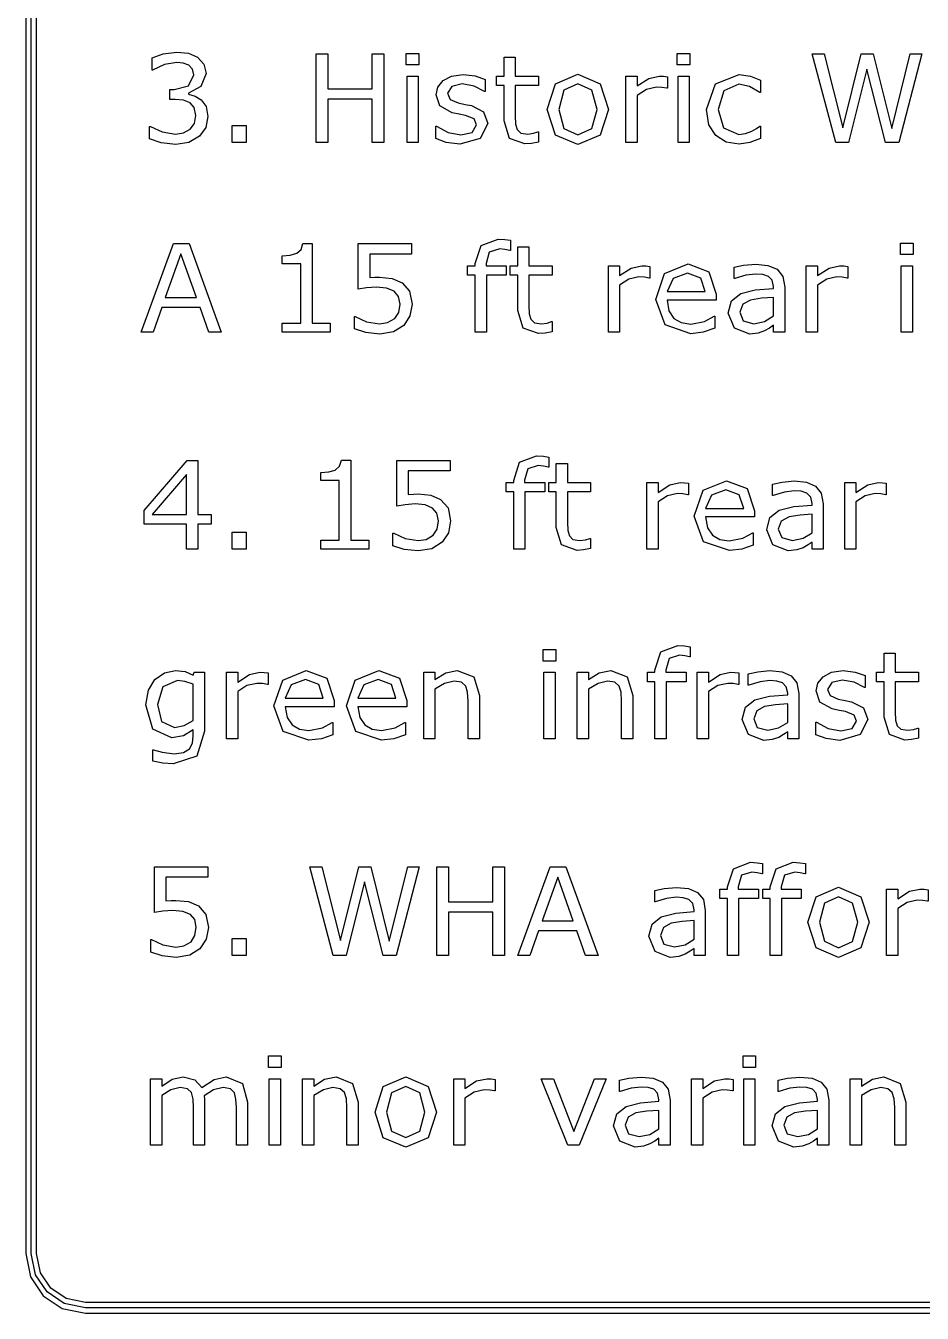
# Model space of a CAD drawing. Header units: inches. Extents: x -33163 to 19162, y -8858 to 30669.
# Drawn here: x 4030 to 4649, y 22702 to 23591 of the extents above; entities that cross this region are included whole.
import ezdxf

# ---------------------------------------------------------------- set-up
doc = ezdxf.new("R2010")
doc.units = ezdxf.units.IN
doc.layers.add('Layer 1', color=7, linetype='Continuous')
doc.layers.add('SOLID-2', color=253, linetype='Continuous')

# ---------------------------------------------------------------- blocks, each defined once
blk = doc.blocks.new('A$C0f725650')
at = {"layer": 'Layer 1', "color": 7}
for points in [[(23.317152, 118.63912), (22.86392, 118.547642), (22.493849, 118.298155), (22.244362, 117.928084), (22.152883, 117.474852), (22.152883, 72.495742), (22.244362, 72.04251), (22.493849, 71.672439), (22.86392, 71.422952), (23.317152, 71.331474), (102.692052, 71.331474), (103.145284, 71.422952), (103.515355, 71.672439), (103.764842, 72.04251), (103.85632, 72.495742), (103.85632, 117.474852), (103.764842, 117.928084), (103.515355, 118.298155), (103.145284, 118.547642), (102.692052, 118.63912), (23.317152, 118.63912)], [(23.317152, 118.533184), (102.692052, 118.533184), (103.104768, 118.45027), (103.441086, 118.223886), (103.66747, 117.887568), (103.750384, 117.474852), (103.750384, 72.495742), (103.66747, 72.083026), (103.441086, 71.746708), (103.104768, 71.520324), (102.692052, 71.43741), (23.317152, 71.43741), (22.904436, 71.520324), (22.568118, 71.746708), (22.341734, 72.083026), (22.25882, 72.495742), (22.25882, 117.474852), (22.341734, 117.887568), (22.568118, 118.223886), (22.904436, 118.45027), (23.317152, 118.533184), (23.317152, 118.533184)], [(23.317152, 118.427248), (102.692052, 118.427248), (103.064253, 118.352899), (103.366818, 118.149618), (103.570099, 117.847053), (103.644448, 117.474852), (103.644448, 72.495742), (103.570099, 72.123541), (103.366818, 71.820976), (103.064253, 71.617695), (102.692052, 71.543346), (23.317152, 71.543346), (22.944951, 71.617695), (22.642386, 71.820976), (22.439105, 72.123541), (22.364757, 72.495742), (22.364757, 117.474852), (22.439105, 117.847053), (22.642386, 118.149618), (22.944951, 118.352899), (23.317152, 118.427248), (23.317152, 118.427248)], [(25.582385, 95.025217), (25.67424, 94.899644), (25.710285, 94.704307), (25.667264, 94.486878), (25.546341, 94.314796), (25.34054, 94.193874), (25.082417, 94.155504), (24.798713, 94.190386), (24.569658, 94.2648), (24.569658, 94.507807), (24.587099, 94.507807), (24.819643, 94.399674), (25.077766, 94.356653), (25.233571, 94.381074), (25.367283, 94.453162), (25.446348, 94.565946), (25.47309, 94.721751), (25.44286, 94.875228), (25.361469, 94.971734), (25.234733, 95.020569), (25.074278, 95.034512), (24.969633, 95.034512), (24.969633, 95.227523), (25.051024, 95.227523), (25.332402, 95.300773), (25.438209, 95.51704), (25.411466, 95.626334), (25.337052, 95.704238), (25.230082, 95.746095), (25.101021, 95.75771), (24.866152, 95.718179), (24.631283, 95.606556), (24.619654, 95.606556), (24.619654, 95.849565), (24.839408, 95.923979), (25.106833, 95.958862), (25.330075, 95.935605), (25.504483, 95.861191), (25.631219, 95.726315), (25.674239, 95.541443), (25.57192, 95.289134), (25.3324, 95.154257), (25.3324, 95.137985), (25.460299, 95.098451), (25.582385, 95.025201), (25.582385, 95.025217)], [(29.149605, 94.191548), (28.919387, 94.191548), (28.919387, 95.039169), (28.055487, 95.039169), (28.055487, 94.191548), (27.825269, 94.191548), (27.825269, 95.922836), (28.055487, 95.922836), (28.055487, 95.243808), (28.919387, 95.243808), (28.919387, 95.922836), (29.149605, 95.922836), (29.149605, 94.191548)], [(29.832121, 95.707733), (29.585625, 95.707733), (29.585625, 95.934462), (29.832121, 95.934462), (29.832121, 95.707733)], [(32.165696, 94.203176), (32.030821, 94.176432), (31.901759, 94.165981), (31.599453, 94.272952), (31.495971, 94.615952), (31.495971, 95.306609), (31.348305, 95.306609), (31.348305, 95.490317), (31.495971, 95.490317), (31.495971, 95.863551), (31.714562, 95.863551), (31.714562, 95.490317), (32.165696, 95.490317), (32.165696, 95.306609), (31.714562, 95.306609), (31.714562, 94.714785), (31.719213, 94.554328), (31.751769, 94.44736), (31.821532, 94.378759), (31.958733, 94.35783), (32.070354, 94.372938), (32.15407, 94.39968), (32.165698, 94.39968), (32.165696, 94.203176)], [(35.125977, 95.707733), (34.879481, 95.707733), (34.879481, 95.934462), (35.125977, 95.934462), (35.125977, 95.707733)], [(39.654765, 95.922836), (39.204793, 94.191548), (38.945507, 94.191548), (38.581576, 95.628668), (38.225784, 94.191548), (37.972311, 94.191548), (37.5142, 95.922836), (37.750232, 95.922836), (38.114163, 94.483391), (38.47228, 95.922836), (38.705987, 95.922836), (39.067592, 94.469437), (39.429197, 95.922836), (39.654765, 95.922836)], [(29.818168, 94.191548), (29.599577, 94.191548), (29.599577, 95.490304), (29.818168, 95.490304), (29.818168, 94.191548)], [(31.178548, 94.565944), (31.030883, 94.274101), (30.629746, 94.160155), (30.364646, 94.193874), (30.163496, 94.269449), (30.163496, 94.514784), (30.175124, 94.514784), (30.405342, 94.390372), (30.64835, 94.345027), (30.873918, 94.391536), (30.955308, 94.538038), (30.911125, 94.654309), (30.741368, 94.721749), (30.619282, 94.74617), (30.483244, 94.776401), (30.240236, 94.908952), (30.16931, 95.125216), (30.201867, 95.27637), (30.303023, 95.403105), (30.468129, 95.489148), (30.693696, 95.521702), (30.928565, 95.492635), (31.12739, 95.424034), (31.12739, 95.190328), (31.115762, 95.190328), (30.912286, 95.293811), (30.677417, 95.33683), (30.475104, 95.290322), (30.392551, 95.154284), (30.442548, 95.033361), (30.600677, 94.967086), (30.735553, 94.93918), (30.861126, 94.913595), (31.095996, 94.793837), (31.178548, 94.565944), (31.178548, 94.565944)], [(33.536541, 94.840345), (33.373761, 94.339214), (32.937741, 94.155504), (32.499397, 94.339214), (32.337779, 94.840345), (32.499397, 95.341476), (32.937741, 95.526348), (33.373761, 95.341476), (33.536541, 94.840345), (33.536541, 94.840345)], [(33.310974, 94.840345), (33.212143, 95.214741), (32.937741, 95.337989), (32.661014, 95.214741), (32.563346, 94.840345), (32.662177, 94.469437), (32.937741, 94.343863), (33.21098, 94.468275), (33.310974, 94.840345), (33.310974, 94.840345)], [(34.685307, 95.251946), (34.673679, 95.251946), (34.578336, 95.268218), (34.470203, 95.274039), (34.274866, 95.228692), (34.093482, 95.113583), (34.093482, 94.191548), (33.874892, 94.191548), (33.874892, 95.490304), (34.093483, 95.490304), (34.093483, 95.298455), (34.322539, 95.446121), (34.526014, 95.490304), (34.608568, 95.486811), (34.685307, 95.47636), (34.685307, 95.251946)], [(35.112025, 94.191548), (34.893433, 94.191548), (34.893433, 95.490304), (35.112025, 95.490304), (35.112025, 94.191548)], [(36.504961, 94.272939), (36.296834, 94.191548), (36.088708, 94.162481), (35.830584, 94.203176), (35.629434, 94.328748), (35.498047, 94.540364), (35.451538, 94.839181), (35.625946, 95.33915), (36.088708, 95.520535), (36.307299, 95.489142), (36.504961, 95.412403), (36.504961, 95.169394), (36.493335, 95.169394), (36.286371, 95.289155), (36.079407, 95.331012), (35.78524, 95.205438), (35.678269, 94.839181), (35.782914, 94.477575), (36.079407, 94.352004), (36.214283, 94.36944), (36.337531, 94.414787), (36.42706, 94.465947), (36.493335, 94.51362), (36.504961, 94.51362), (36.504961, 94.272939)], [(26.461401, 94.191548), (26.183511, 94.191548), (26.183511, 94.522922), (26.461401, 94.522922), (26.461401, 94.191548)], [(31.619219, 92.084962), (31.60759, 92.084962), (31.51341, 92.10589), (31.411091, 92.117506), (31.206453, 92.05472), (31.143666, 91.830314), (31.143666, 91.786131), (31.537827, 91.786131), (31.537827, 91.602423), (31.150643, 91.602423), (31.150643, 90.487386), (30.932052, 90.487386), (30.932052, 91.602434), (30.784387, 91.602434), (30.784387, 91.786142), (30.932052, 91.786142), (30.932052, 91.829163), (31.047161, 92.183792), (31.379699, 92.308204), (31.511086, 92.301219), (31.619219, 92.284947), (31.619219, 92.084962)], [(25.973059, 90.487386), (25.727725, 90.487386), (25.557968, 90.969914), (24.809178, 90.969914), (24.639421, 90.487386), (24.405715, 90.487386), (25.035908, 92.218674), (25.342866, 92.218674), (25.973059, 90.487386)], [(28.100833, 90.487386), (27.163682, 90.487386), (27.163682, 90.66412), (27.524125, 90.66412), (27.524125, 91.824512), (27.163682, 91.824512), (27.163682, 91.982642), (27.320649, 91.994258), (27.447386, 92.030302), (27.531101, 92.103554), (27.567146, 92.224477), (27.747367, 92.224477), (27.747367, 90.664109), (28.100833, 90.664109), (28.100833, 90.487386)], [(29.699571, 91.037351), (29.655388, 90.80597), (29.534465, 90.619937), (29.334477, 90.494363), (29.067052, 90.451342), (28.793813, 90.481573), (28.571734, 90.552497), (28.571734, 90.797832), (28.588011, 90.797832), (28.811253, 90.694351), (29.0624, 90.652491), (29.221693, 90.675748), (29.360056, 90.757139), (29.436796, 90.8769), (29.463538, 91.038518), (29.432145, 91.189671), (29.347266, 91.288501), (29.199601, 91.350125), (29.00659, 91.368725), (28.808928, 91.354782), (28.646147, 91.326876), (28.646147, 92.218682), (29.687943, 92.218682), (29.687943, 92.015205), (28.870552, 92.015205), (28.870552, 91.554769), (28.972871, 91.561754), (29.063563, 91.564136), (29.310059, 91.539715), (29.504233, 91.455998), (29.64841, 91.290893), (29.69957, 91.03742), (29.699571, 91.037351)], [(32.431959, 90.499014), (32.297083, 90.47227), (32.168022, 90.461819), (31.865715, 90.56879), (31.762233, 90.91179), (31.762233, 91.602447), (31.614568, 91.602447), (31.614568, 91.786155), (31.762233, 91.786155), (31.762233, 92.159389), (31.980824, 92.159389), (31.980824, 91.786155), (32.431959, 91.786155), (32.431959, 91.602447), (31.980824, 91.602447), (31.980824, 91.010623), (31.985476, 90.850166), (32.018032, 90.743198), (32.087795, 90.674597), (32.224995, 90.653668), (32.336616, 90.668776), (32.420332, 90.695518), (32.431958, 90.695518), (32.431959, 90.499014)], [(39.48617, 92.003571), (39.239674, 92.003571), (39.239674, 92.2303), (39.48617, 92.2303), (39.48617, 92.003571)], [(25.487043, 91.167576), (25.183573, 92.017522), (24.878941, 91.167576), (25.487043, 91.167576)], [(34.343468, 91.547784), (34.331839, 91.547784), (34.236496, 91.564056), (34.128363, 91.569877), (33.933027, 91.52453), (33.751643, 91.409421), (33.751643, 90.487386), (33.533052, 90.487386), (33.533052, 91.786142), (33.751644, 91.786142), (33.751644, 91.594293), (33.9807, 91.741959), (34.184175, 91.786142), (34.266728, 91.782649), (34.343468, 91.772198), (34.343468, 91.547784)], [(35.63641, 91.114091), (34.679493, 91.114091), (34.715537, 90.904803), (34.814369, 90.759462), (34.957383, 90.675745), (35.141092, 90.647842), (35.407355, 90.700164), (35.599203, 90.804809), (35.610829, 90.804809), (35.610829, 90.566451), (35.385262, 90.488548), (35.143417, 90.457155), (34.638797, 90.631563), (34.457413, 91.129206), (34.630658, 91.634988), (35.088769, 91.822186), (35.493395, 91.668707), (35.636409, 91.232687), (35.63641, 91.114091)], [(36.977025, 90.487386), (36.759596, 90.487386), (36.759596, 90.62575), (36.680531, 90.569939), (36.585189, 90.514127), (36.459615, 90.469945), (36.293346, 90.451345), (35.99569, 90.567616), (35.873605, 90.86411), (35.936392, 91.102467), (36.117776, 91.246644), (36.402642, 91.317571), (36.759596, 91.345474), (36.759596, 91.379195), (36.732854, 91.502443), (36.65844, 91.57918), (36.546819, 91.615227), (36.410781, 91.62454), (36.218932, 91.601283), (36.000341, 91.536172), (35.988715, 91.536172), (35.988715, 91.75825), (36.173588, 91.796619), (36.411945, 91.817548), (36.650302, 91.794291), (36.827035, 91.717551), (36.938656, 91.579188), (36.977026, 91.368736), (36.977025, 90.487386)], [(38.208343, 91.547784), (38.196715, 91.547784), (38.101372, 91.564056), (37.993239, 91.569877), (37.797902, 91.52453), (37.616518, 91.409421), (37.616518, 90.487386), (37.397929, 90.487386), (37.397929, 91.786142), (37.61652, 91.786142), (37.61652, 91.594293), (37.845575, 91.741959), (38.049051, 91.786142), (38.131604, 91.782649), (38.208343, 91.772198), (38.208343, 91.547784)], [(39.472218, 90.487386), (39.253627, 90.487386), (39.253627, 91.786142), (39.472218, 91.786142), (39.472218, 90.487386)], [(35.423633, 91.281521), (35.336429, 91.547784), (35.077143, 91.641965), (34.796928, 91.538484), (34.679493, 91.281521), (35.423633, 91.281521)], [(36.759596, 90.807135), (36.759596, 91.16874), (36.523564, 91.151304), (36.309624, 91.117586), (36.157308, 91.033869), (36.099172, 90.879228), (36.16661, 90.710633), (36.372411, 90.654822), (36.582863, 90.699005), (36.759596, 90.80714), (36.759596, 90.807135)], [(32.371497, 87.851634), (32.359869, 87.851634), (32.265689, 87.872562), (32.16337, 87.884178), (31.958731, 87.821392), (31.895944, 87.596986), (31.895944, 87.552803), (32.290106, 87.552803), (32.290106, 87.369095), (31.902922, 87.369095), (31.902922, 86.254058), (31.684331, 86.254058), (31.684331, 87.369106), (31.536666, 87.369106), (31.536666, 87.552814), (31.684331, 87.552814), (31.684331, 87.595835), (31.79944, 87.950464), (32.131978, 88.074876), (32.263365, 88.067891), (32.371497, 88.051619), (32.371497, 87.851634)], [(25.774234, 86.741237), (25.517273, 86.741237), (25.517273, 86.254058), (25.294032, 86.254058), (25.294032, 86.741237), (24.465013, 86.741237), (24.465013, 87.008662), (25.303333, 87.985346), (25.517273, 87.985346), (25.517273, 86.927271), (25.774234, 86.927271), (25.774234, 86.741237)], [(28.853112, 86.254058), (27.915961, 86.254058), (27.915961, 86.430792), (28.276404, 86.430792), (28.276404, 87.591184), (27.915961, 87.591184), (27.915961, 87.749314), (28.072928, 87.76093), (28.199664, 87.796974), (28.28338, 87.870226), (28.319424, 87.991149), (28.499646, 87.991149), (28.499646, 86.430781), (28.853112, 86.430781), (28.853112, 86.254058)], [(30.45185, 86.804023), (30.407666, 86.572642), (30.286744, 86.386609), (30.086756, 86.261035), (29.819331, 86.218014), (29.546092, 86.248245), (29.324013, 86.319169), (29.324013, 86.564504), (29.34029, 86.564504), (29.563532, 86.461023), (29.814679, 86.419163), (29.973972, 86.44242), (30.112335, 86.523811), (30.189074, 86.643572), (30.215817, 86.80519), (30.184424, 86.956343), (30.099545, 87.055173), (29.95188, 87.116797), (29.758869, 87.135397), (29.561207, 87.121454), (29.398426, 87.093548), (29.398426, 87.985354), (30.440222, 87.985354), (30.440222, 87.781877), (29.622832, 87.781877), (29.622832, 87.321441), (29.725151, 87.328426), (29.815843, 87.330808), (30.062339, 87.306387), (30.256513, 87.22267), (30.40069, 87.057565), (30.45185, 86.804092), (30.45185, 86.804023)], [(33.184238, 86.265686), (33.049362, 86.238942), (32.9203, 86.228491), (32.617994, 86.335462), (32.514512, 86.678462), (32.514512, 87.369119), (32.366847, 87.369119), (32.366847, 87.552827), (32.514512, 87.552827), (32.514512, 87.926061), (32.733103, 87.926061), (32.733103, 87.552827), (33.184238, 87.552827), (33.184238, 87.369119), (32.733103, 87.369119), (32.733103, 86.777295), (32.737754, 86.616838), (32.77031, 86.50987), (32.840073, 86.441269), (32.977274, 86.42034), (33.088895, 86.435448), (33.172611, 86.46219), (33.184239, 86.46219), (33.184238, 86.265686)], [(25.294032, 86.927271), (25.294032, 87.708619), (24.623143, 86.927271), (25.294032, 86.927271)], [(35.095746, 87.314456), (35.084121, 87.314456), (34.988778, 87.330728), (34.880645, 87.336549), (34.685308, 87.291202), (34.503924, 87.176093), (34.503924, 86.254058), (34.285332, 86.254058), (34.285332, 87.552814), (34.503923, 87.552814), (34.503923, 87.360965), (34.732978, 87.508631), (34.936454, 87.552814), (35.019007, 87.549321), (35.095746, 87.53887), (35.095746, 87.314456)], [(36.388689, 86.880763), (35.431772, 86.880763), (35.467816, 86.671475), (35.566647, 86.526134), (35.709662, 86.442417), (35.893371, 86.414514), (36.159634, 86.466836), (36.351482, 86.571481), (36.363108, 86.571481), (36.363108, 86.333123), (36.137541, 86.25522), (35.895695, 86.223827), (35.391075, 86.398235), (35.209691, 86.895878), (35.382936, 87.40166), (35.841048, 87.588858), (36.245674, 87.435379), (36.388688, 86.999359), (36.388689, 86.880763)], [(37.729303, 86.254058), (37.511875, 86.254058), (37.511875, 86.392422), (37.43281, 86.336611), (37.337467, 86.280799), (37.211894, 86.236617), (37.045625, 86.218017), (36.747969, 86.334288), (36.625884, 86.630782), (36.68867, 86.869139), (36.870054, 87.013316), (37.15492, 87.084243), (37.511875, 87.112146), (37.511875, 87.145867), (37.485132, 87.269115), (37.410718, 87.345852), (37.299098, 87.381899), (37.16306, 87.391212), (36.971211, 87.367955), (36.75262, 87.302844), (36.740991, 87.302844), (36.740991, 87.524922), (36.925864, 87.563291), (37.164221, 87.58422), (37.402578, 87.560963), (37.579311, 87.484223), (37.690932, 87.34586), (37.729302, 87.135408), (37.729303, 86.254058)], [(38.960622, 87.314456), (38.948996, 87.314456), (38.853653, 87.330728), (38.74552, 87.336549), (38.550184, 87.291202), (38.3688, 87.176093), (38.3688, 86.254058), (38.150209, 86.254058), (38.150209, 87.552814), (38.3688, 87.552814), (38.3688, 87.360965), (38.597855, 87.508631), (38.801331, 87.552814), (38.883884, 87.549321), (38.960623, 87.53887), (38.960622, 87.314456)], [(36.175912, 87.048193), (36.088708, 87.314456), (35.829422, 87.408637), (35.549206, 87.305156), (35.431772, 87.048193), (36.175912, 87.048193)], [(37.511875, 86.573807), (37.511875, 86.935412), (37.275843, 86.917976), (37.061903, 86.884258), (36.909587, 86.800541), (36.851451, 86.6459), (36.918889, 86.477305), (37.12469, 86.421494), (37.335142, 86.465677), (37.511875, 86.573812), (37.511875, 86.573807)], [(26.461401, 86.254058), (26.183511, 86.254058), (26.183511, 86.585432), (26.461401, 86.585432), (26.461401, 86.254058)], [(32.506373, 84.066081), (32.259876, 84.066081), (32.259876, 84.29281), (32.506373, 84.29281), (32.506373, 84.066081)], [(35.130628, 84.147472), (35.119002, 84.147472), (35.024822, 84.1684), (34.922503, 84.180016), (34.717864, 84.11723), (34.655078, 83.892824), (34.655078, 83.848641), (35.049239, 83.848641), (35.049239, 83.664933), (34.662052, 83.664933), (34.662052, 82.549896), (34.443461, 82.549896), (34.443461, 83.664944), (34.295796, 83.664944), (34.295796, 83.848652), (34.443461, 83.848652), (34.443461, 83.891673), (34.558571, 84.246302), (34.891108, 84.370714), (35.022495, 84.363729), (35.130628, 84.347457), (35.130628, 84.147472)], [(39.58849, 82.561524), (39.453614, 82.53478), (39.324553, 82.524329), (39.022246, 82.6313), (38.918764, 82.9743), (38.918764, 83.664957), (38.771099, 83.664957), (38.771099, 83.848665), (38.918764, 83.848665), (38.918764, 84.221899), (39.137355, 84.221899), (39.137355, 83.848665), (39.58849, 83.848665), (39.58849, 83.664957), (39.137355, 83.664957), (39.137355, 83.073133), (39.142006, 82.912676), (39.174563, 82.805708), (39.244326, 82.737107), (39.381526, 82.716178), (39.493147, 82.731286), (39.576863, 82.758028), (39.588489, 82.758028), (39.58849, 82.561524)], [(25.64401, 82.697562), (25.494019, 82.212709), (25.03242, 82.058065), (24.830107, 82.073173), (24.637096, 82.113869), (24.637096, 82.33711), (24.648724, 82.33711), (24.818481, 82.285951), (25.051025, 82.254558), (25.235897, 82.281299), (25.349843, 82.355713), (25.407979, 82.46501), (25.425421, 82.608025), (25.425421, 82.726622), (25.235897, 82.608025), (25.006842, 82.569655), (24.637098, 82.737086), (24.501059, 83.211475), (24.547568, 83.499828), (24.67663, 83.71028), (24.860339, 83.83818), (25.075442, 83.884688), (25.263803, 83.861431), (25.425421, 83.79283), (25.439372, 83.848641), (25.644011, 83.848641), (25.64401, 82.697562)], [(26.88463, 83.610294), (26.873001, 83.610294), (26.777659, 83.626566), (26.669526, 83.632387), (26.474189, 83.58704), (26.292805, 83.471931), (26.292805, 82.549896), (26.074215, 82.549896), (26.074215, 83.848652), (26.292806, 83.848652), (26.292806, 83.656803), (26.521862, 83.804469), (26.725338, 83.848652), (26.807891, 83.845159), (26.88463, 83.834708), (26.88463, 83.610294)], [(28.177573, 83.176601), (27.220656, 83.176601), (27.2567, 82.967313), (27.355531, 82.821972), (27.498545, 82.738255), (27.682255, 82.710352), (27.948517, 82.762674), (28.140366, 82.867319), (28.151994, 82.867319), (28.151994, 82.628961), (27.926427, 82.551058), (27.684582, 82.519665), (27.179962, 82.694073), (26.998578, 83.191716), (27.171823, 83.697498), (27.629934, 83.884696), (28.03456, 83.731217), (28.177574, 83.295197), (28.177573, 83.176601)], [(29.596089, 83.176601), (28.639172, 83.176601), (28.675216, 82.967313), (28.774047, 82.821972), (28.917062, 82.738255), (29.100771, 82.710352), (29.367034, 82.762674), (29.558882, 82.867319), (29.57051, 82.867319), (29.57051, 82.628961), (29.344943, 82.551058), (29.103097, 82.519665), (28.598478, 82.694073), (28.417094, 83.191716), (28.590339, 83.697498), (29.04845, 83.884696), (29.453076, 83.731217), (29.59609, 83.295197), (29.596089, 83.176601)], [(31.013443, 82.549896), (30.794852, 82.549896), (30.794852, 83.289384), (30.784387, 83.456815), (30.746018, 83.580063), (30.662302, 83.652154), (30.52045, 83.676575), (30.333253, 83.632392), (30.146055, 83.519609), (30.146055, 82.549896), (29.927464, 82.549896), (29.927464, 83.848652), (30.146055, 83.848652), (30.146055, 83.704475), (30.35767, 83.837026), (30.582074, 83.884696), (30.902984, 83.757961), (31.013443, 83.392868), (31.013443, 82.549896)], [(32.49242, 82.549896), (32.273829, 82.549896), (32.273829, 83.848652), (32.49242, 83.848652), (32.49242, 82.549896)], [(34.01093, 82.549896), (33.792339, 82.549896), (33.792339, 83.289384), (33.781875, 83.456815), (33.743505, 83.580063), (33.65979, 83.652154), (33.517938, 83.676575), (33.33074, 83.632392), (33.143543, 83.519609), (33.143543, 82.549896), (32.924952, 82.549896), (32.924952, 83.848652), (33.143543, 83.848652), (33.143543, 83.704475), (33.355157, 83.837026), (33.579562, 83.884696), (33.900472, 83.757961), (34.01093, 83.392868), (34.01093, 82.549896)], [(36.079406, 83.610294), (36.067778, 83.610294), (35.972435, 83.626566), (35.864302, 83.632387), (35.668965, 83.58704), (35.487581, 83.471931), (35.487581, 82.549896), (35.26899, 82.549896), (35.26899, 83.848652), (35.487581, 83.848652), (35.487581, 83.656803), (35.716637, 83.804469), (35.920113, 83.848652), (36.002665, 83.845159), (36.079405, 83.834708), (36.079406, 83.610294)], [(37.252589, 82.549896), (37.03516, 82.549896), (37.03516, 82.68826), (36.956096, 82.632449), (36.860753, 82.576637), (36.735179, 82.532455), (36.56891, 82.513855), (36.271254, 82.630126), (36.149169, 82.92662), (36.211956, 83.164977), (36.39334, 83.309154), (36.678206, 83.380081), (37.03516, 83.407984), (37.03516, 83.441705), (37.008418, 83.564953), (36.934004, 83.64169), (36.822383, 83.677737), (36.686345, 83.68705), (36.494496, 83.663793), (36.275905, 83.598682), (36.26428, 83.598682), (36.26428, 83.82076), (36.449152, 83.859129), (36.687509, 83.880058), (36.925866, 83.856801), (37.102599, 83.780061), (37.21422, 83.641698), (37.25259, 83.431246), (37.252589, 82.549896)], [(38.601342, 82.924292), (38.453677, 82.632449), (38.052539, 82.518503), (37.787439, 82.552222), (37.586289, 82.627797), (37.586289, 82.873132), (37.597917, 82.873132), (37.828136, 82.74872), (38.071144, 82.703375), (38.296711, 82.749884), (38.378101, 82.896386), (38.333918, 83.012657), (38.164161, 83.080097), (38.042076, 83.104518), (37.906038, 83.134749), (37.66303, 83.2673), (37.592104, 83.483564), (37.62466, 83.634718), (37.725816, 83.761453), (37.890922, 83.847496), (38.11649, 83.88005), (38.351359, 83.850983), (38.550184, 83.782382), (38.550184, 83.548676), (38.538558, 83.548676), (38.335082, 83.652159), (38.100213, 83.695178), (37.8979, 83.64867), (37.815347, 83.512632), (37.865344, 83.391709), (38.023474, 83.325434), (38.158349, 83.297528), (38.283923, 83.271943), (38.518792, 83.152185), (38.601345, 82.924292), (38.601342, 82.924292)], [(25.425419, 82.90685), (25.425419, 83.614946), (25.262638, 83.670757), (25.11381, 83.688193), (24.830107, 83.567268), (24.726625, 83.216129), (24.803364, 82.884755), (25.058, 82.771971), (25.248685, 82.808015), (25.425419, 82.906845), (25.425419, 82.90685)], [(27.964795, 83.344031), (27.877591, 83.610294), (27.618305, 83.704475), (27.33809, 83.600994), (27.220656, 83.344031), (27.964795, 83.344031)], [(29.383312, 83.344031), (29.296108, 83.610294), (29.036822, 83.704475), (28.756606, 83.600994), (28.639172, 83.344031), (29.383312, 83.344031)], [(37.03516, 82.869645), (37.03516, 83.23125), (36.799129, 83.213814), (36.585189, 83.180096), (36.432872, 83.096379), (36.374736, 82.941738), (36.442174, 82.773143), (36.647975, 82.717332), (36.858427, 82.761515), (37.03516, 82.86965), (37.03516, 82.869645)], [(25.720749, 78.866533), (25.676566, 78.635152), (25.555643, 78.449119), (25.355656, 78.323545), (25.08823, 78.280524), (24.814992, 78.310755), (24.592912, 78.381679), (24.592912, 78.627014), (24.609189, 78.627014), (24.832431, 78.523533), (25.083578, 78.481673), (25.242871, 78.50493), (25.381234, 78.586321), (25.457974, 78.706082), (25.484716, 78.8677), (25.453323, 79.018853), (25.368444, 79.117683), (25.220779, 79.179307), (25.027768, 79.197907), (24.830106, 79.183964), (24.667325, 79.156058), (24.667325, 80.047864), (25.709121, 80.047864), (25.709121, 79.844387), (24.89173, 79.844387), (24.89173, 79.383951), (24.994049, 79.390936), (25.084741, 79.393318), (25.331237, 79.368897), (25.525411, 79.28518), (25.669588, 79.120075), (25.720748, 78.866602), (25.720749, 78.866533)], [(29.84026, 80.047856), (29.390288, 78.316568), (29.131002, 78.316568), (28.767071, 79.753688), (28.411279, 78.316568), (28.157806, 78.316568), (27.699696, 80.047856), (27.935727, 80.047856), (28.299658, 78.608411), (28.657775, 80.047856), (28.891482, 80.047856), (29.253087, 78.594457), (29.614693, 80.047856), (29.84026, 80.047856)], [(31.50411, 78.316568), (31.273891, 78.316568), (31.273891, 79.164189), (30.409992, 79.164189), (30.409992, 78.316568), (30.179774, 78.316568), (30.179774, 80.047856), (30.409992, 80.047856), (30.409992, 79.368828), (31.273891, 79.368828), (31.273891, 80.047856), (31.50411, 80.047856), (31.50411, 78.316568)], [(33.334228, 78.316568), (33.088895, 78.316568), (32.919138, 78.799096), (32.170347, 78.799096), (32.00059, 78.316568), (31.766884, 78.316568), (32.397077, 80.047856), (32.704035, 80.047856), (33.334228, 78.316568)], [(36.545656, 79.914144), (36.534028, 79.914144), (36.439848, 79.935072), (36.337528, 79.946688), (36.13289, 79.883902), (36.070103, 79.659496), (36.070103, 79.615313), (36.464265, 79.615313), (36.464265, 79.431605), (36.07708, 79.431605), (36.07708, 78.316568), (35.85849, 78.316568), (35.85849, 79.431616), (35.710824, 79.431616), (35.710824, 79.615324), (35.85849, 79.615324), (35.85849, 79.658345), (35.973599, 80.012974), (36.306136, 80.137386), (36.437523, 80.130401), (36.545656, 80.114129), (36.545656, 79.914144)], [(37.382813, 79.914144), (37.371187, 79.914144), (37.277007, 79.935072), (37.174688, 79.946688), (36.970049, 79.883902), (36.907263, 79.659496), (36.907263, 79.615313), (37.301424, 79.615313), (37.301424, 79.431605), (36.914238, 79.431605), (36.914238, 78.316568), (36.695647, 78.316568), (36.695647, 79.431616), (36.547982, 79.431616), (36.547982, 79.615324), (36.695647, 79.615324), (36.695647, 79.658345), (36.810756, 80.012974), (37.143293, 80.137386), (37.27468, 80.130401), (37.382813, 80.114129), (37.382813, 79.914144)], [(32.848212, 78.996758), (32.544743, 79.846704), (32.24011, 78.996758), (32.848212, 78.996758)], [(35.425958, 78.316568), (35.20853, 78.316568), (35.20853, 78.454932), (35.129465, 78.399121), (35.034122, 78.343309), (34.908549, 78.299127), (34.74228, 78.280527), (34.444624, 78.396798), (34.322539, 78.693292), (34.385326, 78.931649), (34.566709, 79.075826), (34.851576, 79.146753), (35.20853, 79.174656), (35.20853, 79.208377), (35.181787, 79.331625), (35.107373, 79.408362), (34.995752, 79.444409), (34.859714, 79.453722), (34.667866, 79.430465), (34.449275, 79.365354), (34.437647, 79.365354), (34.437647, 79.587432), (34.622519, 79.625801), (34.860876, 79.64673), (35.099234, 79.623473), (35.275967, 79.546733), (35.387587, 79.40837), (35.425957, 79.197918), (35.425958, 78.316568)], [(38.628084, 78.965365), (38.465304, 78.464234), (38.029284, 78.280524), (37.59094, 78.464234), (37.429322, 78.965365), (37.59094, 79.466496), (38.029284, 79.651368), (38.465304, 79.466496), (38.628084, 78.965365), (38.628084, 78.965365)], [(38.402517, 78.965365), (38.303686, 79.339761), (38.029284, 79.463009), (37.752558, 79.339761), (37.654889, 78.965365), (37.75372, 78.594457), (38.029284, 78.468883), (38.302523, 78.593295), (38.402517, 78.965365), (38.402517, 78.965365)], [(39.77685, 79.376966), (39.765222, 79.376966), (39.669879, 79.393238), (39.561746, 79.399059), (39.366409, 79.353712), (39.185025, 79.238603), (39.185025, 78.316568), (38.966434, 78.316568), (38.966434, 79.615324), (39.185025, 79.615324), (39.185025, 79.423475), (39.414081, 79.571141), (39.617556, 79.615324), (39.700109, 79.611831), (39.776849, 79.60138), (39.77685, 79.376966)], [(35.20853, 78.636317), (35.20853, 78.997922), (34.972498, 78.980486), (34.758558, 78.946768), (34.606242, 78.863051), (34.548106, 78.70841), (34.615544, 78.539815), (34.821345, 78.484004), (35.031797, 78.528187), (35.20853, 78.636322), (35.20853, 78.636317)], [(26.461401, 78.316568), (26.183511, 78.316568), (26.183511, 78.647942), (26.461401, 78.647942), (26.461401, 78.316568)], [(36.409618, 76.128591), (36.163122, 76.128591), (36.163122, 76.35532), (36.409618, 76.35532), (36.409618, 76.128591)], [(26.485818, 74.612406), (26.267227, 74.612406), (26.267227, 75.351894), (26.259088, 75.513512), (26.227694, 75.637924), (26.150955, 75.7135), (26.006778, 75.739085), (25.823068, 75.692577), (25.639359, 75.576306), (25.645172, 75.513517), (25.6475, 75.443755), (25.6475, 74.612406), (25.428909, 74.612406), (25.428909, 75.351894), (25.42077, 75.514676), (25.389377, 75.639086), (25.312638, 75.7135), (25.16846, 75.739085), (24.988239, 75.694902), (24.809181, 75.582119), (24.809181, 74.612406), (24.590589, 74.612406), (24.590589, 75.911162), (24.809181, 75.911162), (24.809181, 75.766985), (25.012656, 75.899536), (25.230084, 75.947206), (25.454489, 75.891395), (25.592853, 75.736754), (25.834698, 75.89721), (26.068404, 75.947206), (26.383501, 75.816981), (26.48582, 75.455378), (26.485818, 74.612406)], [(28.646148, 74.612406), (28.427557, 74.612406), (28.427557, 75.351894), (28.417093, 75.519325), (28.378723, 75.642573), (28.295007, 75.714664), (28.153156, 75.739085), (27.965958, 75.694902), (27.77876, 75.582119), (27.77876, 74.612406), (27.560169, 74.612406), (27.560169, 75.911162), (27.77876, 75.911162), (27.77876, 75.766985), (27.990375, 75.899536), (28.21478, 75.947206), (28.53569, 75.820471), (28.646148, 75.455378), (28.646148, 74.612406)], [(30.17396, 75.261203), (30.011179, 74.760072), (29.57516, 74.576362), (29.136815, 74.760072), (28.975198, 75.261203), (29.136815, 75.762334), (29.57516, 75.947206), (30.011179, 75.762334), (30.17396, 75.261203), (30.17396, 75.261203)], [(34.737629, 74.612406), (34.520201, 74.612406), (34.520201, 74.75077), (34.441136, 74.694959), (34.345793, 74.639147), (34.220219, 74.594965), (34.053951, 74.576365), (33.756295, 74.692636), (33.634209, 74.98913), (33.696996, 75.227487), (33.87838, 75.371664), (34.163246, 75.442591), (34.520201, 75.470494), (34.520201, 75.504215), (34.493458, 75.627463), (34.419044, 75.7042), (34.307423, 75.740247), (34.171385, 75.74956), (33.979537, 75.726303), (33.760946, 75.661192), (33.749317, 75.661192), (33.749317, 75.88327), (33.934189, 75.921639), (34.172547, 75.942568), (34.410904, 75.919311), (34.587637, 75.842571), (34.699258, 75.704208), (34.737628, 75.493756), (34.737629, 74.612406)], [(37.837436, 74.612406), (37.620008, 74.612406), (37.620008, 74.75077), (37.540943, 74.694959), (37.4456, 74.639147), (37.320026, 74.594965), (37.153758, 74.576365), (36.856102, 74.692636), (36.734016, 74.98913), (36.796803, 75.227487), (36.978187, 75.371664), (37.263053, 75.442591), (37.620008, 75.470494), (37.620008, 75.504215), (37.593265, 75.627463), (37.518851, 75.7042), (37.40723, 75.740247), (37.271192, 75.74956), (37.079344, 75.726303), (36.860753, 75.661192), (36.849124, 75.661192), (36.849124, 75.88327), (37.033997, 75.921639), (37.272354, 75.942568), (37.510711, 75.919311), (37.687444, 75.842571), (37.799065, 75.704208), (37.837435, 75.493756), (37.837436, 74.612406)], [(39.344319, 74.612406), (39.125728, 74.612406), (39.125728, 75.351894), (39.115263, 75.519325), (39.076894, 75.642573), (38.993178, 75.714664), (38.851326, 75.739085), (38.664129, 75.694902), (38.476931, 75.582119), (38.476931, 74.612406), (38.25834, 74.612406), (38.25834, 75.911162), (38.476931, 75.911162), (38.476931, 75.766985), (38.688546, 75.899536), (38.91295, 75.947206), (39.233861, 75.820471), (39.344319, 75.455378), (39.344319, 74.612406)], [(27.127638, 74.612406), (26.909047, 74.612406), (26.909047, 75.911162), (27.127638, 75.911162), (27.127638, 74.612406)], [(29.948393, 75.261203), (29.849562, 75.635599), (29.57516, 75.758847), (29.298433, 75.635599), (29.200765, 75.261203), (29.299596, 74.890295), (29.57516, 74.764721), (29.848399, 74.889133), (29.948393, 75.261203), (29.948393, 75.261203)], [(31.322726, 75.672804), (31.3111, 75.672804), (31.215757, 75.689076), (31.107624, 75.694897), (30.912287, 75.64955), (30.730903, 75.534441), (30.730903, 74.612406), (30.512312, 74.612406), (30.512312, 75.911162), (30.730903, 75.911162), (30.730903, 75.719313), (30.959959, 75.866979), (31.163434, 75.911162), (31.245987, 75.907669), (31.322727, 75.897218), (31.322726, 75.672804)], [(33.48887, 75.911162), (32.963321, 74.612406), (32.743567, 74.612406), (32.221507, 75.911162), (32.458701, 75.911162), (32.861002, 74.877505), (33.259814, 75.911162), (33.48887, 75.911162)], [(35.968948, 75.672804), (35.957322, 75.672804), (35.861979, 75.689076), (35.753846, 75.694897), (35.55851, 75.64955), (35.377126, 75.534441), (35.377126, 74.612406), (35.158535, 74.612406), (35.158535, 75.911162), (35.377126, 75.911162), (35.377126, 75.719313), (35.606181, 75.866979), (35.809657, 75.911162), (35.89221, 75.907669), (35.968949, 75.897218), (35.968948, 75.672804)], [(36.395665, 74.612406), (36.177074, 74.612406), (36.177074, 75.911162), (36.395665, 75.911162), (36.395665, 74.612406)], [(34.520201, 74.932155), (34.520201, 75.29376), (34.284169, 75.276324), (34.070229, 75.242606), (33.917913, 75.158889), (33.859777, 75.004248), (33.927214, 74.835653), (34.133016, 74.779842), (34.343468, 74.824025), (34.520201, 74.93216), (34.520201, 74.932155)], [(37.620008, 74.932155), (37.620008, 75.29376), (37.383976, 75.276324), (37.170036, 75.242606), (37.01772, 75.158889), (36.959584, 75.004248), (37.027022, 74.835653), (37.232823, 74.779842), (37.443275, 74.824025), (37.620008, 74.93216), (37.620008, 74.932155)]]:
    blk.add_lwpolyline(points, dxfattribs=at)
blk.add_lwpolyline([(27.141591, 76.128591), (26.895094, 76.128591), (26.895094, 76.35532), (27.141591, 76.35532), (27.141591, 76.128591)], close=True, dxfattribs=at)

msp = doc.modelspace()

# ---------------------------------------------------------------- block references
at = {"layer": 'SOLID-2', "xscale": 35.3548193792485, "yscale": 35.3548193792485, "zscale": 35.3548193792485}
msp.add_blockref('A$C0f725650', (3247.20147, 20180.01122), dxfattribs=at)

doc.saveas('drawing.dxf')
